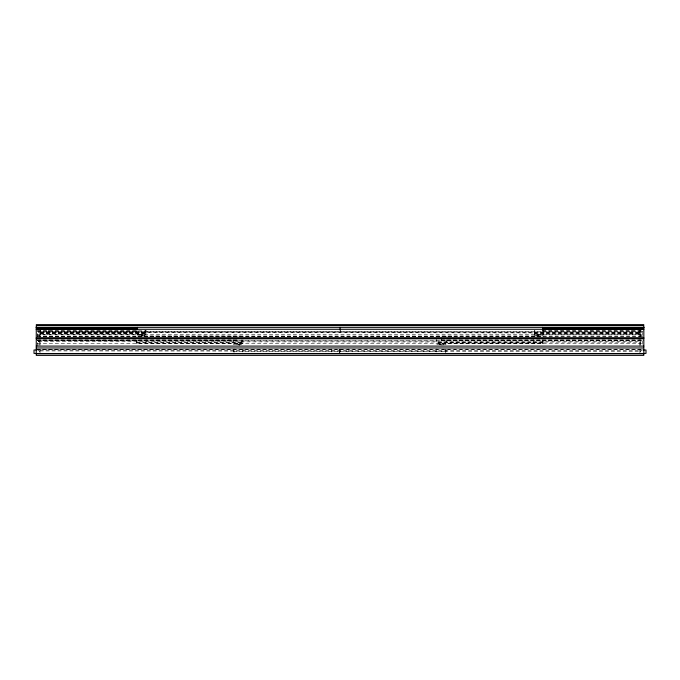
<?xml version="1.0" encoding="UTF-8"?>
<svg xmlns="http://www.w3.org/2000/svg" width="680" height="680" viewBox="0 0 680 680"><rect width="100%" height="100%" fill="white"/><g stroke="black" fill="none" stroke-linecap="round" stroke-linejoin="round"><path stroke-width="0.51" stroke-dasharray="3.4 2.55" d="M37.425 346.171L37.425 341.046L38.428 340.791L38.428 341.725L39.576 341.725L40.026 342.372M37.425 336.966L37.425 331.84L38.428 331.585L38.428 332.52L39.856 332.996L40.307 331.05L40.349 334.441L40.273 331.05M38.428 341.725L38.428 340.791M40.001 340.076L39.992 341.7L639.957 342.176M39.992 353.404L40.001 349.282M40.001 345.482L40.001 340.782M639.973 332.971L40.001 332.495L40.026 330.871M146.183 339.66L146.081 342.176M243.032 348.925L242.922 351.441M339.677 352.861L339.728 349.775M446.327 339.728L446.216 342.244M543.83 330.471L543.728 332.988M639.939 353.277L639.948 349.758M639.948 345.958L639.948 339.736M639.948 336.745L639.957 332.044L40.001 331.568L40.001 336.277L453.067 336.6M534.267 334.483L640.042 334.483L639.973 330.523M543.294 333.633L542.852 334.483M47.66 334.441L48.314 333.48M233.47 344.769L233.954 344.216L236.801 344.207L236.801 343.655M347.879 351.798L347.879 351.976M48.28 333.302L48.671 330.446L48.526 332.945M145.97 342.176L145.206 343.672M242.82 351.441L242.675 351.976M446.114 342.244L445.358 343.723L436.764 343.723M543.617 332.988L543.362 333.633M233.401 336.668L233.707 336.073M533.537 336.727L533.825 336.209M640.509 330.387L640.008 331.083M538.875 334.517C533.587 335.333 544.111 335.801 536.222 335.58L536.222 336.166M239.573 343.596L241.196 341.921M348.245 351.33L348.245 348.933M37.672 337.212L37.672 335.809L40.026 335.639L39.856 332.996M37.672 345.015L40.026 344.845M37.425 349.767L39.856 351.416L40.026 349.223M340.008 349.375L339.677 349.826M436.764 336.702L437.333 336.132L542.844 336.149L542.844 337.034M534.267 332.988L640.424 333.013L642.575 331.364M642.328 337.221L642.328 335.818L640.144 335.818L639.973 339.023M639.973 351.594L642.575 349.775M639.973 340.025L640.144 342.219L642.575 340.57M238.238 345.058C238.144 343.485 243.423 344.607 237.074 344.258L237.074 343.655M242.292 343.672L242.896 343.672L136.816 343.672L136.816 339.677M542.436 343.74L543.023 343.255L543.031 340.161M640.424 342.219L639.973 344.862L642.328 345.032M37.315 330.735L146.038 330.837M542.572 330.777L643.832 330.735M37.315 331.05L137.522 331.032M542.572 331.032L643.832 331.032M37.315 331.296L643.832 331.296M40.307 332.274L146.038 332.274M40.273 332.945L146.038 332.945M40.307 333.124L146.038 333.124M40.273 333.591L146.038 333.591M534.267 333.633L640.042 333.633M37.323 334.339L642.77 334.339M146.038 334.441L40.273 334.441L40.273 330.446M37.323 336.039L642.77 336.039M37.323 336.575L643.832 336.515M37.323 340.008L238.782 340.008L238.782 340.51M441.312 340.008L643.832 340.008M37.323 340.068L238.782 340.068M441.312 340.068L643.832 340.068M37.323 340.263L238.782 340.28M441.312 340.28L643.832 340.263M37.323 340.527L643.832 340.527M136.816 342.176L241.196 342.176M438.456 342.244L542.844 342.244M136.816 342.822L241.196 342.822M438.456 342.89L542.844 342.89M37.323 343.57L642.77 343.57M440.087 344.811L436.806 344.497L436.764 337.705M36.261 349.486L643.832 349.486M37.323 349.732L643.832 349.75M233.486 351.441L339.677 351.441M339.873 351.441L446.063 351.441M40.018 332.426L639.965 332.902L640.144 335.818M39.992 340.782L639.957 341.25M39.992 349.988L639.948 350.464M39.992 350.914L639.948 351.381M39.576 342.201L40.026 340.017M440.368 344.811C448.256 345.058 437.699 344.666 443.02 343.723M137.181 343.672L136.62 343.12L136.62 338.079M441.312 345.058C441.55 343.383 436.186 344.632 442.476 344.258L442.476 343.655M533.579 342.244L533.477 339.728M436.628 351.441L436.517 348.925M233.444 342.176L233.333 339.66M639.6 330.913L639.973 332.843M631.745 332.988L631.635 330.48M632.111 333.633L631.856 332.988M640.144 351.424L639.973 349.24M533.936 342.89L533.681 342.244M331.415 351.441L331.304 348.933M242.326 336.073L242.896 336.634M233.801 342.822L233.546 342.176M136.944 333.591L136.476 330.429M39.856 335.809L40.026 339.005M236.64 343.714C242.063 344.497 231.285 345.041 239.292 344.751L239.292 345.355M141.44 334.483C146.812 335.41 136.187 335.665 144.092 335.537L144.092 336.124M142.876 336.073C137.292 335.282 148.929 334.62 140.233 334.942L140.233 334.39M642.337 331.594L642.575 336.974M642.337 340.808L642.575 346.188M445.969 336.209L446.258 336.727M145.809 336.073L146.115 336.668M632.621 334.483L632.179 333.633M534.446 343.74L534.004 342.89M234.311 343.672L233.869 342.899M137.453 334.441L137.011 333.659M436.73 351.441L436.875 351.976M331.525 351.441L331.67 351.976M446.08 344.769L445.596 344.216L442.748 344.258L442.748 343.655M640.042 330.352L640.008 334.483M543.031 336.132L542.733 335.087L539.707 335.01L539.707 334.45M542.844 339.736L542.844 343.74L438.456 343.74L438.456 339.736M542.572 329.324L542.572 331.296M539.427 334.45L539.427 335.053C531.054 334.679 542.198 335.385 536.784 336.132M535.942 336.166L535.942 335.58L534.284 335.113L534.267 330.293M534.854 330.352L534.854 334.483M446.063 349.333L446.063 351.976M445.485 349.409L445.485 352.861M441.312 337.56L441.312 340.527M438.456 336.149L438.456 337.034M340.332 330.284L340.332 331.296M340.051 329.324L340.051 331.296M340.051 349.231L340.051 349.75M339.906 349.333L339.906 352.861M339.677 349.409L339.677 352.027L339.643 348.942M242.896 339.651L242.794 344.53L239.564 344.751L239.564 345.355M241.196 336.974L241.196 336.082L136.816 336.099L136.816 336.974M241.196 339.677L241.196 343.672M234.065 348.942L234.065 352.861M233.486 349.333L233.486 351.976M146.038 330.25L146.022 335.078L144.373 335.537L144.373 336.124M145.46 330.446L145.46 334.441M139.953 334.39L139.953 334.942L136.96 335.01L136.62 336.073M137.522 330.76L137.522 331.287"/><path stroke-width="1.02" d="M36.261 324.624L643.832 324.624M36.261 327.344L643.832 327.344M36.261 327.607L137.522 327.607M542.572 327.607L643.832 327.607M36.261 327.862L137.522 327.862M542.572 327.862L643.832 327.862M36.261 329.094L137.522 329.094M542.572 329.094L643.832 329.094M36.261 329.281L643.832 329.281L643.832 325.567L36.261 325.567L36.261 355.376L643.832 355.376L643.832 347.973L36.261 347.973M36.261 337.697L643.832 337.697M36.261 338.512L643.832 338.512M36.261 338.767L643.832 338.767L643.832 347.523M36.261 346.086L643.832 346.086M36.652 349.996L34 349.996L34 353.404L36.006 353.404M643.348 350.013L646 350.013L646 353.413L643.994 353.413M36.261 353.498L643.832 353.498M36.261 353.762L643.832 353.762M643.832 329.536L643.832 338.3M542.572 327.344L542.572 329.545M340.051 327.344L340.051 329.366M137.522 327.344L137.522 329.366"/></g></svg>
